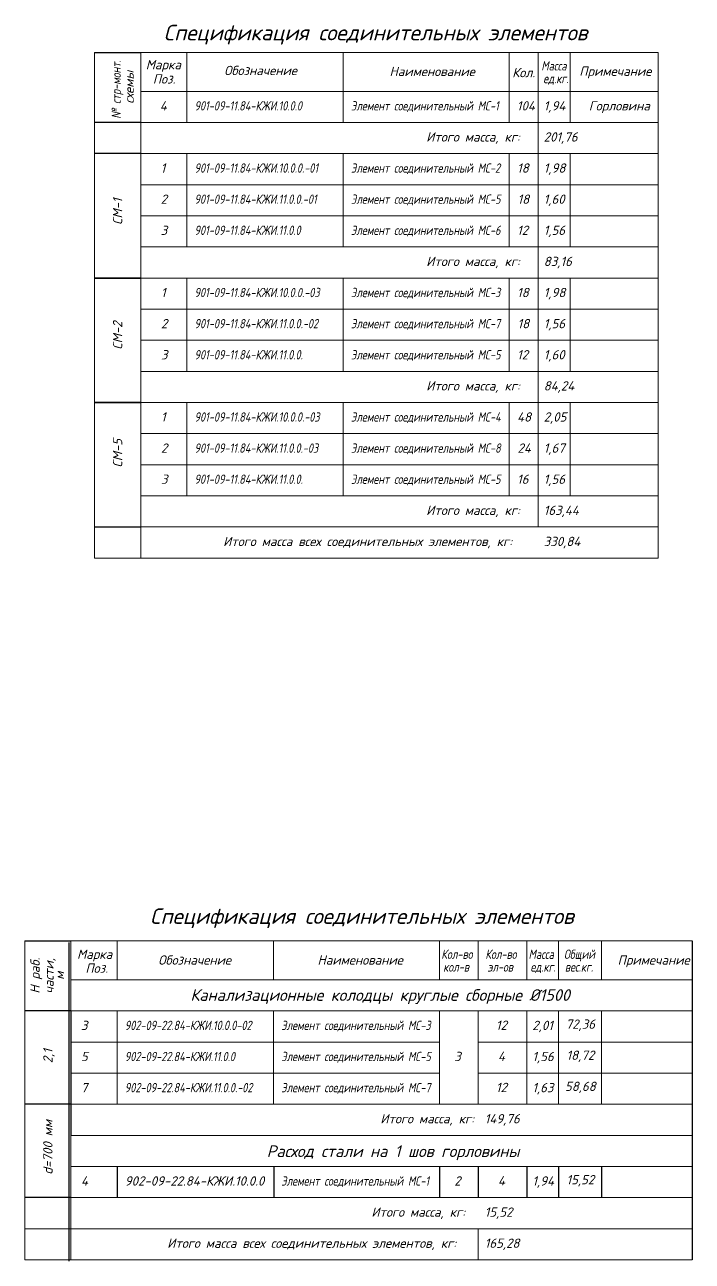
# Model space of a CAD drawing. Header units: millimetres. Extents: x 41890028 to 44740435, y 21258419 to 23626306.
# Drawn here: x 42508522 to 42594337, y 22641724 to 22800691 of the extents above; entities that cross this region are included whole.
import ezdxf
from ezdxf.enums import TextEntityAlignment as Align

# ---------------------------------------------------------------- set-up
doc = ezdxf.new("R2010")
doc.units = ezdxf.units.MM
doc.layers.add('Вода', color=130, linetype='Continuous', lineweight=30)
doc.layers.add('проф-всп', color=250, linetype='Continuous', lineweight=18)
doc.styles.get("Standard").update_dxf_attribs({"font": 'isocpeui.ttf'})

msp = doc.modelspace()

# ---------------------------------------------------------------- linework, layer by layer
for p, q in [((42517484.362, 22797122.269), (42523427.684, 22797122.269)), ((42523427.684, 22788122.269), (42517484.362, 22788122.269)), ((42523427.684, 22784122.269), (42517484.362, 22784122.269)), ((42517484.362, 22768122.269), (42523427.684, 22768122.269)), ((42523427.684, 22768122.269), (42517484.362, 22768122.269)), ((42517484.362, 22752122.269), (42523427.684, 22752122.269)), ((42517484.362, 22752122.269), (42523427.684, 22752122.269)), ((42523427.684, 22752122.269), (42517484.362, 22752122.269)), ((42517484.362, 22736122.269), (42523427.684, 22736122.269)), ((42508521.963, 22682905.142), (42514465.286, 22682905.142)), ((42514198.813, 22682723.8), (42514198.813, 22641723.8)), ((42594337.194, 22682905.142), (42594337.194, 22641905.142)), ((42514465.286, 22673905.142), (42508521.963, 22673905.142)), ((42514465.286, 22673905.142), (42514465.286, 22661905.142)), ((42514465.286, 22665905.142), (42514465.286, 22661905.142)), ((42514465.286, 22661905.142), (42508521.963, 22661905.142)), ((42514465.286, 22661905.142), (42514465.286, 22657905.142)), ((42520408.608, 22653905.142), (42520408.608, 22649905.142)), ((42540529.857, 22653905.142), (42540529.857, 22649905.142)), ((42561853.772, 22653905.142), (42561853.772, 22649905.142)), ((42566807.003, 22653905.142), (42566807.003, 22649905.142)), ((42573071.08, 22653905.142), (42573071.08, 22649905.142)), ((42577161.794, 22653905.142), (42577161.794, 22649905.142)), ((42582660.164, 22653905.142), (42582660.164, 22649905.142)), ((42514465.286, 22649905.142), (42508521.963, 22649905.142))]:
    msp.add_line(p, q)
at = {"layer": 'Вода', "color": 7, "linetype": 'Continuous', "lineweight": 0, "ltscale": 0.5}
for p, q in [((42517484.362, 22732122.769), (42517484.362, 22797122.269)), ((42523427.684, 22732122.269), (42523427.684, 22797122.269)), ((42523427.684, 22797122.269), (42589950.545, 22797122.269)), ((42529371.007, 22797122.269), (42529371.007, 22792122.269)), ((42542312.311, 22797122.269), (42549812.311, 22797122.269)), ((42549460.898, 22797122.269), (42549460.898, 22792122.269)), ((42549812.311, 22797122.269), (42574812.311, 22797122.269)), ((42570816.171, 22797122.269), (42570816.171, 22792122.269)), ((42574533.479, 22797122.269), (42574533.479, 22792122.269)), ((42578624.193, 22797122.269), (42578624.193, 22792122.269)), ((42589950.545, 22797122.269), (42589950.545, 22732122.769)), ((42529371.007, 22793122.269), (42529371.007, 22788122.269)), ((42549460.898, 22793122.269), (42549460.898, 22788122.269)), ((42570816.171, 22793122.269), (42570816.171, 22788122.269)), ((42574533.479, 22793122.269), (42574533.479, 22784122.269)), ((42578624.193, 22793122.269), (42578624.193, 22788122.269)), ((42523427.684, 22792122.269), (42589950.545, 22792122.269)), ((42523427.684, 22788122.269), (42589950.545, 22788122.269)), ((42523427.684, 22784122.269), (42589950.545, 22784122.269)), ((42529371.007, 22784122.269), (42529371.007, 22772122.269)), ((42549460.898, 22784122.269), (42549460.898, 22772122.269)), ((42570816.171, 22784122.269), (42570816.171, 22772122.269)), ((42574533.479, 22784122.269), (42574533.479, 22768122.269)), ((42578624.193, 22784122.269), (42578624.193, 22772122.269)), ((42523427.684, 22780122.269), (42589950.545, 22780122.269)), ((42523427.684, 22776122.269), (42589950.545, 22776122.269)), ((42523427.684, 22772122.269), (42589950.545, 22772122.269)), ((42523427.684, 22768122.269), (42589950.545, 22768122.269)), ((42523427.684, 22768122.269), (42589950.545, 22768122.269)), ((42529371.007, 22768122.269), (42529371.007, 22756122.269)), ((42549460.898, 22768122.269), (42549460.898, 22756122.269)), ((42570816.171, 22768122.269), (42570816.171, 22756122.269)), ((42574533.479, 22768122.269), (42574533.479, 22752122.269)), ((42578624.193, 22768122.269), (42578624.193, 22756122.269)), ((42523427.684, 22764122.269), (42589950.545, 22764122.269)), ((42523427.684, 22760122.269), (42589950.545, 22760122.269)), ((42523427.684, 22756122.269), (42589950.545, 22756122.269)), ((42523427.684, 22752122.269), (42589950.545, 22752122.269)), ((42523427.684, 22752122.269), (42589950.545, 22752122.269)), ((42529371.007, 22752122.269), (42529371.007, 22740122.269)), ((42549460.898, 22752122.269), (42549460.898, 22740122.269)), ((42570816.171, 22752122.269), (42570816.171, 22740122.269)), ((42574533.479, 22752122.269), (42574533.479, 22736122.269)), ((42578624.193, 22752122.269), (42578624.193, 22740122.269)), ((42523427.684, 22748122.269), (42589950.545, 22748122.269)), ((42523427.684, 22744122.269), (42589950.545, 22744122.269)), ((42523427.684, 22740122.269), (42589950.545, 22740122.269)), ((42523427.684, 22736122.269), (42589950.545, 22736122.269)), ((42517484.862, 22732122.269), (42589950.045, 22732122.269)), ((42508521.963, 22641905.142), (42508521.963, 22682905.142)), ((42514465.286, 22641905.142), (42514465.286, 22682905.142)), ((42514465.286, 22682905.142), (42594337.194, 22682905.142)), ((42520408.608, 22682905.142), (42520408.608, 22677905.142)), ((42533349.912, 22682905.142), (42540849.912, 22682905.142)), ((42540498.499, 22682905.142), (42540498.499, 22677905.142)), ((42540849.912, 22682905.142), (42565849.912, 22682905.142)), ((42561853.772, 22682905.142), (42561853.772, 22677905.142)), ((42566807.003, 22682905.142), (42566807.003, 22677905.142)), ((42573071.08, 22682905.142), (42573071.08, 22677905.142)), ((42577161.794, 22682905.142), (42577161.794, 22677905.142)), ((42582660.164, 22682905.142), (42582660.164, 22677905.142)), ((42514465.286, 22677905.142), (42594337.194, 22677905.142)), ((42514465.286, 22677905.142), (42594337.194, 22677905.142)), ((42514465.286, 22673905.142), (42594337.194, 22673905.142)), ((42514465.286, 22673905.142), (42594337.194, 22673905.142)), ((42520408.608, 22673905.142), (42520408.608, 22661905.142)), ((42540498.499, 22673905.142), (42540498.499, 22661905.142)), ((42561853.772, 22673905.142), (42561853.772, 22661905.142)), ((42566807.003, 22673905.142), (42566807.003, 22661905.142)), ((42573071.08, 22673905.142), (42573071.08, 22661905.142)), ((42577161.794, 22673905.142), (42577161.794, 22661905.142)), ((42582660.164, 22673905.142), (42582660.164, 22661905.142)), ((42514465.286, 22669905.142), (42561853.772, 22669905.142)), ((42566807.003, 22669905.142), (42594337.194, 22669905.142)), ((42514465.286, 22665905.142), (42561853.772, 22665905.142)), ((42566807.003, 22665905.142), (42594337.194, 22665905.142)), ((42514465.286, 22661905.142), (42594337.194, 22661905.142)), ((42514465.286, 22657905.142), (42594337.194, 22657905.142)), ((42514465.286, 22653905.142), (42594337.194, 22653905.142)), ((42514465.286, 22649905.142), (42594337.194, 22649905.142)), ((42508521.963, 22645905.142), (42594337.194, 22645905.142)), ((42566807.003, 22645905.142), (42566807.003, 22641905.142)), ((42508521.963, 22641905.142), (42594337.194, 22641905.142))]:
    msp.add_line(p, q, dxfattribs=at)
for centre, start, end in [((42517484.862, 22732122.769), 180, 270), ((42589950.045, 22732122.769), 270, 0), ((42508522.463, 22673905.642), 180, 270), ((42514198.313, 22673724.3), 270, 0), ((42594336.694, 22673905.642), 270, 0), ((42508522.463, 22645905.642), 180, 270), ((42514198.313, 22645724.3), 270, 0), ((42594336.694, 22645905.642), 270, 0)]:
    msp.add_arc(centre, 0.5, start, end, dxfattribs=at)

# ---------------------------------------------------------------- texts
at = {"layer": 'проф-всп', "ltscale": 100}
for s, height, p in [('Спецификация соединительных элементов', 2000, (42553623.478, 22800684.002)), ('Расход стали на 1 шов горловины', 1500, (42555880.005, 22656625.436))]:
    msp.add_text(s, height=height, dxfattribs=at).set_placement(p, align=Align.TOP_CENTER)
at = {"layer": 'проф-всп', "ltscale": 100, "width": 0.8}
msp.add_text('№ стр-монт. ', height=1197, rotation=90, dxfattribs=at).set_placement((42520876.546, 22788600.186))
at = {"layer": 'проф-всп', "ltscale": 100}
for s, height, p in [('Марка', 1197, (42526344.48, 22795554.679)), ('Поз.', 1197, (42526437.132, 22793720.23)), ('Обозначение', 1197, (42538842.49, 22794810.408)), ('Наименование', 1197, (42560903.631, 22794687.123)), ('Кол.', 1197, (42572665.112, 22794536.159)), ('Примечание', 1197, (42584444.15, 22794716.086)), ('Канализационные колодцы круглые сборные %%C1500', 1500, (42554207.734, 22675949.929))]:
    msp.add_text(s, height=height, dxfattribs=at).set_placement(p, align=Align.MIDDLE_CENTER)
at = {"layer": 'проф-всп', "ltscale": 100, "width": 0.8}
for s, p in [('Масса', (42576554.613, 22795406.15)), ('ед.кг.', (42576803.485, 22793770.505))]:
    msp.add_text(s, height=1197, dxfattribs=at).set_placement(p, align=Align.MIDDLE_CENTER)
at = {"layer": 'проф-всп', "ltscale": 100}
for s, p in [('схемы', (42522540.843, 22790535.748)), ('СМ-1', (42521056.774, 22774968.429)), ('СМ-2', (42521056.774, 22758928.879)), ('СМ-5', (42521056.774, 22743776.453)), ('H раб.', (42510449.939, 22676130.968)), ('части,', (42512239.533, 22676130.968)), ('м', (42513578.444, 22677913.311)), ('2,1', (42512094.375, 22667178.947)), ('d=700 мм', (42512094.375, 22652848.6))]:
    msp.add_text(s, height=1197, rotation=90, dxfattribs=at).set_placement(p)
for s, height, p in [('4', 1197, (42525888.824, 22789665.866)), ('104', 1197, (42571782.594, 22789665.866)), ('1,94', 1197, (42575236.029, 22789665.866)), ('Горловина', 1197, (42581036.531, 22789665.866)), ('Итого масса, кг:', 1197, (42560132.944, 22785665.866)), ('201,76', 1197, (42575236.029, 22785665.866)), ('1', 1197, (42525991.857, 22781665.866)), ('18', 1197, (42571812.026, 22781665.866)), ('1,98', 1197, (42575236.029, 22781665.866)), ('2', 1197, (42525991.857, 22777665.866)), ('18', 1197, (42571872.523, 22777665.866)), ('1,60', 1197, (42575236.029, 22777665.866)), ('3', 1197, (42525991.857, 22773665.866)), ('12', 1197, (42571812.026, 22773665.866)), ('1,56', 1197, (42575236.029, 22773665.866)), ('Итого масса, кг:', 1197, (42560132.944, 22769665.866)), ('83,16', 1197, (42575236.029, 22769665.866)), ('1', 1197, (42526038.824, 22765665.866)), ('18', 1197, (42571812.026, 22765665.866)), ('1,98', 1197, (42575236.029, 22765665.866)), ('2', 1197, (42526038.824, 22761665.866)), ('18', 1197, (42571872.523, 22761665.866)), ('1,56', 1197, (42575236.029, 22761665.866)), ('3', 1197, (42526038.824, 22757665.866)), ('12', 1197, (42571812.026, 22757665.866)), ('1,60', 1197, (42575236.029, 22757665.866)), ('Итого масса, кг:', 1197, (42560132.944, 22753665.866)), ('84,24', 1197, (42575236.029, 22753665.866)), ('1', 1197, (42526038.824, 22749665.866)), ('48', 1197, (42571812.026, 22749665.866)), ('2,05', 1197, (42575236.029, 22749665.866)), ('2', 1197, (42526038.824, 22745665.866)), ('24', 1197, (42571872.523, 22745665.866)), ('1,67', 1197, (42575236.029, 22745665.866)), ('3', 1197, (42526038.824, 22741665.866)), ('16', 1197, (42571812.026, 22741665.866)), ('1,56', 1197, (42575236.029, 22741665.866)), ('Итого масса, кг:', 1197, (42560132.944, 22737665.866)), ('163,44', 1197, (42575236.029, 22737665.866)), ('Итого масса всех соединительных элементов, кг:', 1197, (42534023.863, 22733665.866)), ('330,84', 1197, (42575236.029, 22733665.866)), ('Спецификация соединительных элементов', 2000, (42524635.15, 22685096.966)), ('Марка', 1197, (42515243.91, 22680597.841)), ('Поз.', 1197, (42516323.417, 22678804.489)), ('Обозначение', 1197, (42525685.984, 22679853.57)), ('Наименование', 1197, (42546158.278, 22679853.57)), ('Примечание', 1197, (42584740.731, 22679853.57)), ('3', 1197, (42515749.853, 22671448.739)), ('2,01', 1197, (42573773.63, 22671448.739)), ('5', 1197, (42515749.853, 22667448.739)), ('3', 1197, (42563737.607, 22667457.402)), ('1,56', 1197, (42573773.63, 22667448.739)), ('7', 1197, (42515749.853, 22663448.739)), ('1,63', 1197, (42573773.63, 22663448.739)), ('Итого масса, кг:', 1197, (42554235.087, 22659448.739)), ('149,76', 1197, (42567654.924, 22659448.739)), ('4', 1197, (42515749.853, 22651448.739)), ('902-09-22.84-КЖИ.10.0.0', 1197, (42521383.453, 22651448.739)), ('2', 1197, (42563737.607, 22651457.402)), ('1,94', 1197, (42573773.63, 22651448.739)), ('Итого масса, кг:', 1197, (42553086.531, 22647448.739)), ('15,52', 1197, (42567654.924, 22647448.739)), ('Итого масса всех соединительных элементов, кг:', 1197, (42526836.17, 22643448.739)), ('165,28', 1197, (42567654.924, 22643448.739))]:
    msp.add_text(s, height=height, dxfattribs=at).set_placement(p)
at = {"layer": 'проф-всп', "ltscale": 100, "width": 0.8}
for s, p in [('901-09-11.84-КЖИ.10.0.0', (42530345.852, 22789665.866)), ('Элемент соединительный МС-1', (42550457.422, 22789665.866)), ('901-09-11.84-КЖИ.10.0.0.-01', (42530345.852, 22781665.866)), ('Элемент соединительный МС-2', (42550457.422, 22781665.866)), ('901-09-11.84-КЖИ.11.0.0.-01', (42530345.852, 22777665.866)), ('Элемент соединительный МС-5', (42550457.422, 22777665.866)), ('901-09-11.84-КЖИ.11.0.0', (42530345.852, 22773665.866)), ('Элемент соединительный МС-6', (42550457.422, 22773665.866)), ('901-09-11.84-КЖИ.10.0.0.-03', (42530345.852, 22765665.866)), ('Элемент соединительный МС-3', (42550457.422, 22765665.866)), ('901-09-11.84-КЖИ.11.0.0.-02', (42530345.852, 22761665.866)), ('Элемент соединительный МС-7', (42550457.422, 22761665.866)), ('901-09-11.84-КЖИ.11.0.0.', (42530345.852, 22757665.866)), ('Элемент соединительный МС-5', (42550457.422, 22757665.866)), ('901-09-11.84-КЖИ.10.0.0.-03', (42530345.852, 22749665.866)), ('Элемент соединительный МС-4', (42550457.422, 22749665.866)), ('901-09-11.84-КЖИ.11.0.0.-03', (42530345.852, 22745665.866)), ('Элемент соединительный МС-8', (42550457.422, 22745665.866)), ('901-09-11.84-КЖИ.11.0.0.', (42530345.852, 22741665.866)), ('Элемент соединительный МС-5', (42550457.422, 22741665.866)), ('Кол-во', (42562074.614, 22680597.841)), ('Кол-во', (42567735.46, 22680597.841)), ('Масса', (42573291.922, 22680597.841)), ('Общий', (42577847.117, 22680597.841)), ('кол-в', (42562323.486, 22678962.197)), ('эл-ов', (42568026.275, 22678962.197)), ('ед.кг.', (42573540.794, 22678962.197)), ('вес.кг.', (42577965.808, 22678962.197)), ('902-09-22.84-КЖИ.10.0.0-02', (42521383.453, 22671448.739)), ('Элемент соединительный МС-3', (42541495.023, 22671448.739)), ('902-09-22.84-КЖИ.11.0.0', (42521383.453, 22667448.739)), ('Элемент соединительный МС-5', (42541495.023, 22667448.739)), ('902-09-22.84-КЖИ.11.0.0.-02', (42521383.453, 22663448.739)), ('Элемент соединительный МС-7', (42541495.023, 22663448.739)), ('Элемент соединительный МС-1', (42541495.023, 22651448.739))]:
    msp.add_text(s, height=1197, dxfattribs=at).set_placement(p)
at = {"layer": 'проф-всп', "ltscale": 100}
for s, p in [('12', (42569805.235, 22672074.406)), ('72,36', (42579950.246, 22672074.406)), ('4', (42569805.235, 22668074.406)), ('18,72', (42579950.246, 22668074.406)), ('12', (42569805.235, 22664074.406)), ('58,68', (42579950.246, 22664074.406)), ('15,52', (42579950.246, 22652074.406)), ('4', (42569805.235, 22652074.406))]:
    msp.add_text(s, height=1197, dxfattribs=at).set_placement(p, align=Align.MIDDLE)

doc.saveas('drawing.dxf')
